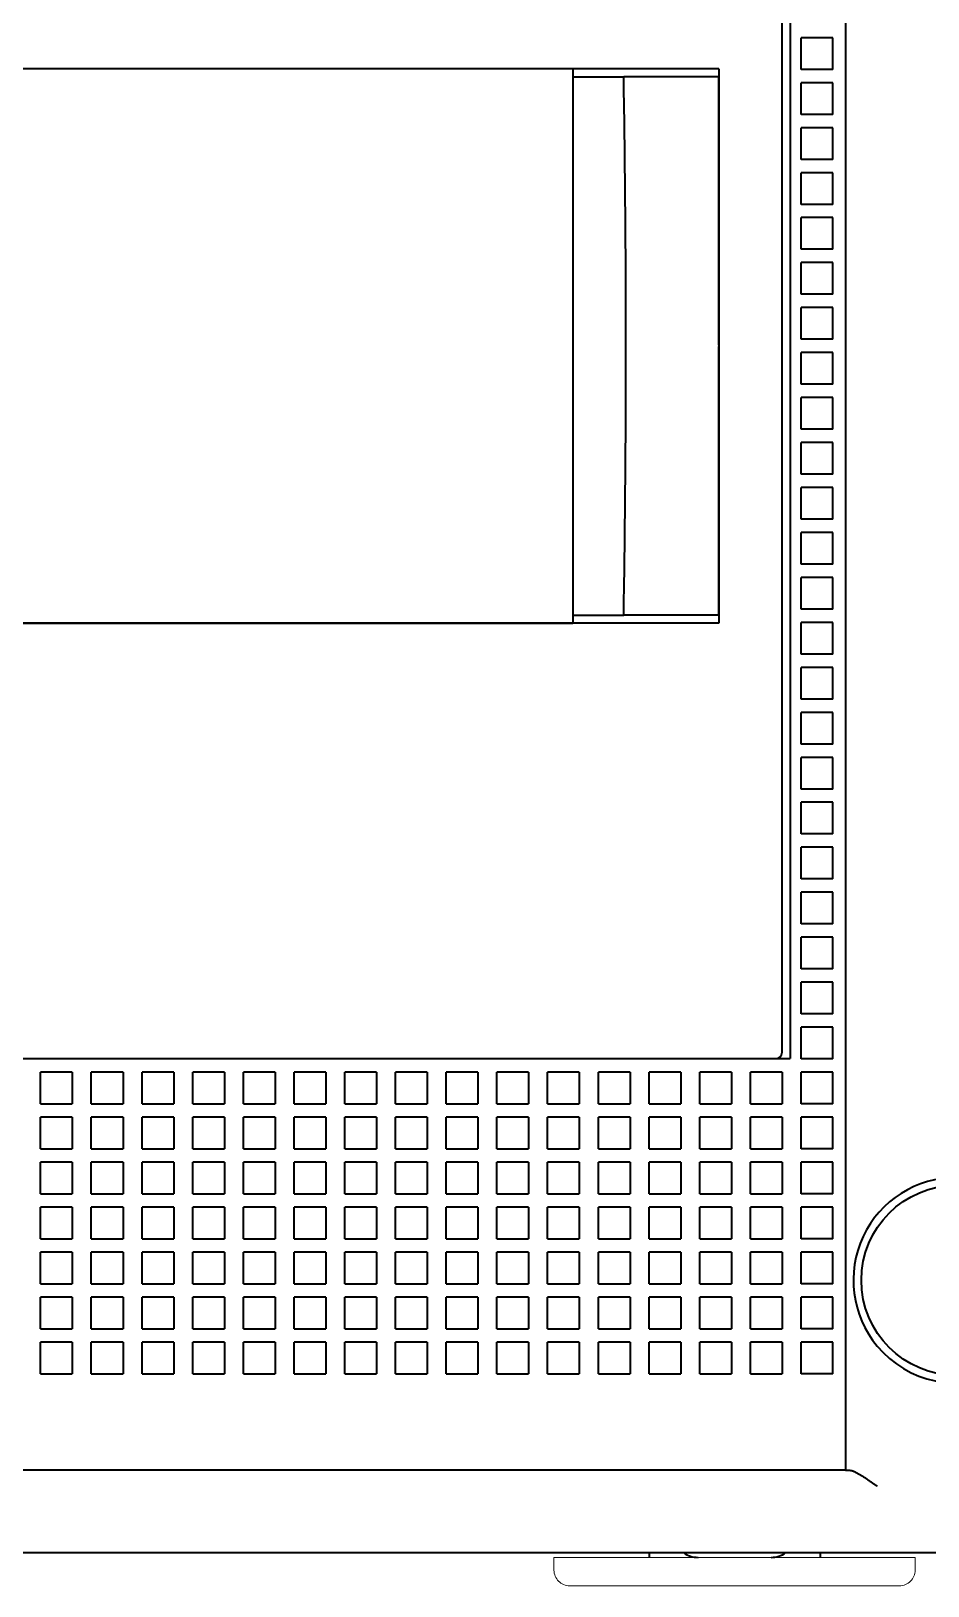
# Model space of a CAD drawing. Header units: millimetres. Extents: x -161 to 18, y -4 to 4.
# Drawn here: x 12.142 to 14.972, y -4.058 to 0.851 of the extents above; entities that cross this region are included whole.
import ezdxf

# ---------------------------------------------------------------- set-up
doc = ezdxf.new("R2010")
doc.units = ezdxf.units.MM
doc.linetypes.add('DASHSPACE', pattern=[30, 12, -18])

msp = doc.modelspace()

# ---------------------------------------------------------------- linework, layer by layer
at = {"color": 7, "lineweight": 35}
for p, q in [((14.7122, 3.1566), (14.7122, -3.4434)), ((14.5372, 2.1066), (14.5372, -2.3934)), ((14.5122, -2.3037), (14.5122, 2.0169)), ((14.3122, 0.7316), (10.7451, 0.7316)), ((10.7451, -1.0184), (13.8522, -1.0184)), ((14.3122, -1.0184), (10.7451, -1.0184)), ((10.4322, -2.3934), (14.4922, -2.3934)), ((14.7122, -3.6934), (10.2122, -3.6934)), ((7.0322, -3.9534), (16.5922, -3.9534))]:
    msp.add_line(p, q, dxfattribs=at)
at = {"color": 7, "lineweight": 35, "ltscale": 0.025}
for p, q in [((14.5722, 0.7296), (14.5722, 0.8296)), ((14.6722, 0.8296), (14.5722, 0.8296)), ((14.6722, 0.7296), (14.6722, 0.8296)), ((14.6722, 0.7296), (14.5722, 0.7296)), ((14.5722, 0.5876), (14.5722, 0.6876)), ((14.6722, 0.6876), (14.5722, 0.6876)), ((14.6722, 0.5876), (14.6722, 0.6876)), ((14.6722, 0.5876), (14.5722, 0.5876)), ((14.5722, 0.4456), (14.5722, 0.5456)), ((14.6722, 0.5456), (14.5722, 0.5456)), ((14.6722, 0.4456), (14.6722, 0.5456)), ((14.6722, 0.4456), (14.5722, 0.4456)), ((14.5722, 0.3036), (14.5722, 0.4036)), ((14.6722, 0.4036), (14.5722, 0.4036)), ((14.6722, 0.3036), (14.6722, 0.4036)), ((14.6722, 0.3036), (14.5722, 0.3036)), ((14.5722, 0.1616), (14.5722, 0.2616)), ((14.6722, 0.2616), (14.5722, 0.2616)), ((14.6722, 0.1616), (14.6722, 0.2616)), ((14.6722, 0.1616), (14.5722, 0.1616)), ((14.5722, 0.0196), (14.5722, 0.1196)), ((14.6722, 0.1196), (14.5722, 0.1196)), ((14.6722, 0.0196), (14.6722, 0.1196)), ((14.6722, 0.0196), (14.5722, 0.0196)), ((14.5722, -0.1224), (14.5722, -0.0224)), ((14.6722, -0.0224), (14.5722, -0.0224)), ((14.6722, -0.1224), (14.6722, -0.0224)), ((14.6722, -0.1224), (14.5722, -0.1224)), ((14.5722, -0.2644), (14.5722, -0.1644)), ((14.6722, -0.1644), (14.5722, -0.1644)), ((14.6722, -0.2644), (14.6722, -0.1644)), ((14.6722, -0.2644), (14.5722, -0.2644)), ((14.5722, -0.4064), (14.5722, -0.3064)), ((14.6722, -0.3064), (14.5722, -0.3064)), ((14.6722, -0.4064), (14.6722, -0.3064)), ((14.6722, -0.4064), (14.5722, -0.4064)), ((14.5722, -0.5484), (14.5722, -0.4484)), ((14.6722, -0.4484), (14.5722, -0.4484)), ((14.6722, -0.5484), (14.6722, -0.4484)), ((14.6722, -0.5484), (14.5722, -0.5484)), ((14.5722, -0.6904), (14.5722, -0.5904)), ((14.6722, -0.5904), (14.5722, -0.5904)), ((14.6722, -0.6904), (14.6722, -0.5904)), ((14.6722, -0.6904), (14.5722, -0.6904)), ((14.5722, -0.8324), (14.5722, -0.7324)), ((14.6722, -0.7324), (14.5722, -0.7324)), ((14.6722, -0.8324), (14.6722, -0.7324)), ((14.6722, -0.8324), (14.5722, -0.8324)), ((14.5722, -0.9744), (14.5722, -0.8744)), ((14.6722, -0.8744), (14.5722, -0.8744)), ((14.6722, -0.9744), (14.6722, -0.8744)), ((14.6722, -0.9744), (14.5722, -0.9744)), ((14.5722, -1.1164), (14.5722, -1.0164)), ((14.6722, -1.0164), (14.5722, -1.0164)), ((14.6722, -1.1164), (14.6722, -1.0164)), ((14.6722, -1.1164), (14.5722, -1.1164)), ((14.5722, -1.2584), (14.5722, -1.1584)), ((14.6722, -1.1584), (14.5722, -1.1584)), ((14.6722, -1.2584), (14.6722, -1.1584)), ((14.6722, -1.2584), (14.5722, -1.2584)), ((14.5722, -1.4004), (14.5722, -1.3004)), ((14.6722, -1.3004), (14.5722, -1.3004)), ((14.6722, -1.4004), (14.6722, -1.3004)), ((14.6722, -1.4004), (14.5722, -1.4004)), ((14.5722, -1.5424), (14.5722, -1.4424)), ((14.6722, -1.4424), (14.5722, -1.4424)), ((14.6722, -1.5424), (14.6722, -1.4424)), ((14.6722, -1.5424), (14.5722, -1.5424)), ((14.5722, -1.6844), (14.5722, -1.5844)), ((14.6722, -1.5844), (14.5722, -1.5844)), ((14.6722, -1.6844), (14.6722, -1.5844)), ((14.6722, -1.6844), (14.5722, -1.6844)), ((14.5722, -1.8264), (14.5722, -1.7264)), ((14.6722, -1.7264), (14.5722, -1.7264)), ((14.6722, -1.8264), (14.6722, -1.7264)), ((14.6722, -1.8264), (14.5722, -1.8264)), ((14.5722, -1.9684), (14.5722, -1.8684)), ((14.6722, -1.8684), (14.5722, -1.8684)), ((14.6722, -1.9684), (14.6722, -1.8684)), ((14.6722, -1.9684), (14.5722, -1.9684)), ((14.5722, -2.1104), (14.5722, -2.0104)), ((14.6722, -2.0104), (14.5722, -2.0104)), ((14.6722, -2.1104), (14.6722, -2.0104)), ((14.6722, -2.1104), (14.5722, -2.1104)), ((14.5722, -2.2524), (14.5722, -2.1524)), ((14.6722, -2.1524), (14.5722, -2.1524)), ((14.6722, -2.2524), (14.6722, -2.1524)), ((14.6722, -2.2524), (14.5722, -2.2524)), ((14.5722, -2.3944), (14.5722, -2.2944)), ((14.6722, -2.2944), (14.5722, -2.2944)), ((14.6722, -2.3944), (14.6722, -2.2944)), ((14.6722, -2.3944), (14.5722, -2.3944)), ((12.2722, -2.4364), (12.1722, -2.4364)), ((12.1722, -2.5364), (12.1722, -2.4364)), ((12.2722, -2.4364), (12.2722, -2.5364)), ((12.4322, -2.4364), (12.3322, -2.4364)), ((12.3322, -2.5364), (12.3322, -2.4364)), ((12.4322, -2.4364), (12.4322, -2.5364)), ((12.5922, -2.4364), (12.4922, -2.4364)), ((12.4922, -2.5364), (12.4922, -2.4364)), ((12.5922, -2.4364), (12.5922, -2.5364)), ((12.7522, -2.4364), (12.6522, -2.4364)), ((12.6522, -2.5364), (12.6522, -2.4364)), ((12.7522, -2.4364), (12.7522, -2.5364)), ((12.9122, -2.4364), (12.8122, -2.4364)), ((12.8122, -2.5364), (12.8122, -2.4364)), ((12.9122, -2.4364), (12.9122, -2.5364)), ((13.0722, -2.4364), (12.9722, -2.4364)), ((12.9722, -2.5364), (12.9722, -2.4364)), ((13.0722, -2.4364), (13.0722, -2.5364)), ((13.2322, -2.4364), (13.1322, -2.4364)), ((13.1322, -2.5364), (13.1322, -2.4364)), ((13.2322, -2.4364), (13.2322, -2.5364)), ((13.3922, -2.4364), (13.2922, -2.4364)), ((13.2922, -2.5364), (13.2922, -2.4364)), ((13.3922, -2.4364), (13.3922, -2.5364)), ((13.5522, -2.4364), (13.4522, -2.4364)), ((13.4522, -2.5364), (13.4522, -2.4364)), ((13.5522, -2.4364), (13.5522, -2.5364)), ((13.7122, -2.4364), (13.6122, -2.4364)), ((13.6122, -2.5364), (13.6122, -2.4364)), ((13.7122, -2.4364), (13.7122, -2.5364)), ((13.8722, -2.4364), (13.7722, -2.4364)), ((13.7722, -2.5364), (13.7722, -2.4364)), ((13.8722, -2.4364), (13.8722, -2.5364)), ((14.0322, -2.4364), (13.9322, -2.4364)), ((13.9322, -2.5364), (13.9322, -2.4364)), ((14.0322, -2.4364), (14.0322, -2.5364)), ((14.1922, -2.4364), (14.0922, -2.4364)), ((14.0922, -2.5364), (14.0922, -2.4364)), ((14.1922, -2.4364), (14.1922, -2.5364)), ((14.3522, -2.4364), (14.2522, -2.4364)), ((14.2522, -2.5364), (14.2522, -2.4364)), ((14.3522, -2.4364), (14.3522, -2.5364)), ((14.5122, -2.4364), (14.4122, -2.4364)), ((14.4122, -2.5364), (14.4122, -2.4364)), ((14.5122, -2.4364), (14.5122, -2.5364)), ((14.5722, -2.5364), (14.5722, -2.4364)), ((14.6722, -2.4364), (14.5722, -2.4364)), ((14.6722, -2.5364), (14.6722, -2.4364)), ((12.1722, -2.5364), (12.2722, -2.5364)), ((12.3322, -2.5364), (12.4322, -2.5364)), ((12.4922, -2.5364), (12.5922, -2.5364)), ((12.6522, -2.5364), (12.7522, -2.5364)), ((12.8122, -2.5364), (12.9122, -2.5364)), ((12.9722, -2.5364), (13.0722, -2.5364)), ((13.1322, -2.5364), (13.2322, -2.5364)), ((13.2922, -2.5364), (13.3922, -2.5364)), ((13.4522, -2.5364), (13.5522, -2.5364)), ((13.6122, -2.5364), (13.7122, -2.5364)), ((13.7722, -2.5364), (13.8722, -2.5364)), ((13.9322, -2.5364), (14.0322, -2.5364)), ((14.0922, -2.5364), (14.1922, -2.5364)), ((14.2522, -2.5364), (14.3522, -2.5364)), ((14.4122, -2.5364), (14.5122, -2.5364)), ((14.6722, -2.5364), (14.5722, -2.5364)), ((12.2722, -2.5784), (12.1722, -2.5784)), ((12.1722, -2.6784), (12.1722, -2.5784)), ((12.2722, -2.5784), (12.2722, -2.6784)), ((12.4322, -2.5784), (12.3322, -2.5784)), ((12.3322, -2.6784), (12.3322, -2.5784)), ((12.4322, -2.5784), (12.4322, -2.6784)), ((12.5922, -2.5784), (12.4922, -2.5784)), ((12.4922, -2.6784), (12.4922, -2.5784)), ((12.5922, -2.5784), (12.5922, -2.6784)), ((12.7522, -2.5784), (12.6522, -2.5784)), ((12.6522, -2.6784), (12.6522, -2.5784)), ((12.7522, -2.5784), (12.7522, -2.6784)), ((12.9122, -2.5784), (12.8122, -2.5784)), ((12.8122, -2.6784), (12.8122, -2.5784)), ((12.9122, -2.5784), (12.9122, -2.6784)), ((13.0722, -2.5784), (12.9722, -2.5784)), ((12.9722, -2.6784), (12.9722, -2.5784)), ((13.0722, -2.5784), (13.0722, -2.6784)), ((13.2322, -2.5784), (13.1322, -2.5784)), ((13.1322, -2.6784), (13.1322, -2.5784)), ((13.2322, -2.5784), (13.2322, -2.6784)), ((13.3922, -2.5784), (13.2922, -2.5784)), ((13.2922, -2.6784), (13.2922, -2.5784)), ((13.3922, -2.5784), (13.3922, -2.6784)), ((13.5522, -2.5784), (13.4522, -2.5784)), ((13.4522, -2.6784), (13.4522, -2.5784)), ((13.5522, -2.5784), (13.5522, -2.6784)), ((13.7122, -2.5784), (13.6122, -2.5784)), ((13.6122, -2.6784), (13.6122, -2.5784)), ((13.7122, -2.5784), (13.7122, -2.6784)), ((13.8722, -2.5784), (13.7722, -2.5784)), ((13.7722, -2.6784), (13.7722, -2.5784)), ((13.8722, -2.5784), (13.8722, -2.6784)), ((14.0322, -2.5784), (13.9322, -2.5784)), ((13.9322, -2.6784), (13.9322, -2.5784)), ((14.0322, -2.5784), (14.0322, -2.6784)), ((14.1922, -2.5784), (14.0922, -2.5784)), ((14.0922, -2.6784), (14.0922, -2.5784)), ((14.1922, -2.5784), (14.1922, -2.6784)), ((14.3522, -2.5784), (14.2522, -2.5784)), ((14.2522, -2.6784), (14.2522, -2.5784)), ((14.3522, -2.5784), (14.3522, -2.6784)), ((14.5122, -2.5784), (14.4122, -2.5784)), ((14.4122, -2.6784), (14.4122, -2.5784)), ((14.5122, -2.5784), (14.5122, -2.6784)), ((14.5722, -2.6784), (14.5722, -2.5784)), ((14.6722, -2.5784), (14.5722, -2.5784)), ((14.6722, -2.6784), (14.6722, -2.5784)), ((12.1722, -2.6784), (12.2722, -2.6784)), ((12.3322, -2.6784), (12.4322, -2.6784)), ((12.4922, -2.6784), (12.5922, -2.6784)), ((12.6522, -2.6784), (12.7522, -2.6784)), ((12.8122, -2.6784), (12.9122, -2.6784)), ((12.9722, -2.6784), (13.0722, -2.6784)), ((13.1322, -2.6784), (13.2322, -2.6784)), ((13.2922, -2.6784), (13.3922, -2.6784)), ((13.4522, -2.6784), (13.5522, -2.6784)), ((13.6122, -2.6784), (13.7122, -2.6784)), ((13.7722, -2.6784), (13.8722, -2.6784)), ((13.9322, -2.6784), (14.0322, -2.6784)), ((14.0922, -2.6784), (14.1922, -2.6784)), ((14.2522, -2.6784), (14.3522, -2.6784)), ((14.4122, -2.6784), (14.5122, -2.6784)), ((14.6722, -2.6784), (14.5722, -2.6784)), ((12.2722, -2.7204), (12.1722, -2.7204)), ((12.1722, -2.8204), (12.1722, -2.7204)), ((12.2722, -2.7204), (12.2722, -2.8204)), ((12.4322, -2.7204), (12.3322, -2.7204)), ((12.3322, -2.8204), (12.3322, -2.7204)), ((12.4322, -2.7204), (12.4322, -2.8204)), ((12.5922, -2.7204), (12.4922, -2.7204)), ((12.4922, -2.8204), (12.4922, -2.7204)), ((12.5922, -2.7204), (12.5922, -2.8204)), ((12.7522, -2.7204), (12.6522, -2.7204)), ((12.6522, -2.8204), (12.6522, -2.7204)), ((12.7522, -2.7204), (12.7522, -2.8204)), ((12.9122, -2.7204), (12.8122, -2.7204)), ((12.8122, -2.8204), (12.8122, -2.7204)), ((12.9122, -2.7204), (12.9122, -2.8204)), ((13.0722, -2.7204), (12.9722, -2.7204)), ((12.9722, -2.8204), (12.9722, -2.7204)), ((13.0722, -2.7204), (13.0722, -2.8204)), ((13.2322, -2.7204), (13.1322, -2.7204)), ((13.1322, -2.8204), (13.1322, -2.7204)), ((13.2322, -2.7204), (13.2322, -2.8204)), ((13.3922, -2.7204), (13.2922, -2.7204)), ((13.2922, -2.8204), (13.2922, -2.7204)), ((13.3922, -2.7204), (13.3922, -2.8204)), ((13.5522, -2.7204), (13.4522, -2.7204)), ((13.4522, -2.8204), (13.4522, -2.7204)), ((13.5522, -2.7204), (13.5522, -2.8204)), ((13.7122, -2.7204), (13.6122, -2.7204)), ((13.6122, -2.8204), (13.6122, -2.7204)), ((13.7122, -2.7204), (13.7122, -2.8204)), ((13.8722, -2.7204), (13.7722, -2.7204)), ((13.7722, -2.8204), (13.7722, -2.7204)), ((13.8722, -2.7204), (13.8722, -2.8204)), ((14.0322, -2.7204), (13.9322, -2.7204)), ((13.9322, -2.8204), (13.9322, -2.7204)), ((14.0322, -2.7204), (14.0322, -2.8204)), ((14.1922, -2.7204), (14.0922, -2.7204)), ((14.0922, -2.8204), (14.0922, -2.7204)), ((14.1922, -2.7204), (14.1922, -2.8204)), ((14.3522, -2.7204), (14.2522, -2.7204)), ((14.2522, -2.8204), (14.2522, -2.7204)), ((14.3522, -2.7204), (14.3522, -2.8204)), ((14.5122, -2.7204), (14.4122, -2.7204)), ((14.4122, -2.8204), (14.4122, -2.7204)), ((14.5122, -2.7204), (14.5122, -2.8204)), ((14.5722, -2.8204), (14.5722, -2.7204)), ((14.6722, -2.7204), (14.5722, -2.7204)), ((14.6722, -2.8204), (14.6722, -2.7204)), ((12.1722, -2.8204), (12.2722, -2.8204)), ((12.3322, -2.8204), (12.4322, -2.8204)), ((12.4922, -2.8204), (12.5922, -2.8204)), ((12.6522, -2.8204), (12.7522, -2.8204)), ((12.8122, -2.8204), (12.9122, -2.8204)), ((12.9722, -2.8204), (13.0722, -2.8204)), ((13.1322, -2.8204), (13.2322, -2.8204)), ((13.2922, -2.8204), (13.3922, -2.8204)), ((13.4522, -2.8204), (13.5522, -2.8204)), ((13.6122, -2.8204), (13.7122, -2.8204)), ((13.7722, -2.8204), (13.8722, -2.8204)), ((13.9322, -2.8204), (14.0322, -2.8204)), ((14.0922, -2.8204), (14.1922, -2.8204)), ((14.2522, -2.8204), (14.3522, -2.8204)), ((14.4122, -2.8204), (14.5122, -2.8204)), ((14.6722, -2.8204), (14.5722, -2.8204)), ((12.2722, -2.8624), (12.1722, -2.8624)), ((12.1722, -2.9624), (12.1722, -2.8624)), ((12.2722, -2.8624), (12.2722, -2.9624)), ((12.4322, -2.8624), (12.3322, -2.8624)), ((12.3322, -2.9624), (12.3322, -2.8624)), ((12.4322, -2.8624), (12.4322, -2.9624)), ((12.5922, -2.8624), (12.4922, -2.8624)), ((12.4922, -2.9624), (12.4922, -2.8624)), ((12.5922, -2.8624), (12.5922, -2.9624)), ((12.7522, -2.8624), (12.6522, -2.8624)), ((12.6522, -2.9624), (12.6522, -2.8624)), ((12.7522, -2.8624), (12.7522, -2.9624)), ((12.9122, -2.8624), (12.8122, -2.8624)), ((12.8122, -2.9624), (12.8122, -2.8624)), ((12.9122, -2.8624), (12.9122, -2.9624)), ((13.0722, -2.8624), (12.9722, -2.8624)), ((12.9722, -2.9624), (12.9722, -2.8624)), ((13.0722, -2.8624), (13.0722, -2.9624)), ((13.2322, -2.8624), (13.1322, -2.8624)), ((13.1322, -2.9624), (13.1322, -2.8624)), ((13.2322, -2.8624), (13.2322, -2.9624)), ((13.3922, -2.8624), (13.2922, -2.8624)), ((13.2922, -2.9624), (13.2922, -2.8624)), ((13.3922, -2.8624), (13.3922, -2.9624)), ((13.5522, -2.8624), (13.4522, -2.8624)), ((13.4522, -2.9624), (13.4522, -2.8624)), ((13.5522, -2.8624), (13.5522, -2.9624)), ((13.7122, -2.8624), (13.6122, -2.8624)), ((13.6122, -2.9624), (13.6122, -2.8624)), ((13.7122, -2.8624), (13.7122, -2.9624)), ((13.8722, -2.8624), (13.7722, -2.8624)), ((13.7722, -2.9624), (13.7722, -2.8624)), ((13.8722, -2.8624), (13.8722, -2.9624)), ((14.0322, -2.8624), (13.9322, -2.8624)), ((13.9322, -2.9624), (13.9322, -2.8624)), ((14.0322, -2.8624), (14.0322, -2.9624)), ((14.1922, -2.8624), (14.0922, -2.8624)), ((14.0922, -2.9624), (14.0922, -2.8624)), ((14.1922, -2.8624), (14.1922, -2.9624)), ((14.3522, -2.8624), (14.2522, -2.8624)), ((14.2522, -2.9624), (14.2522, -2.8624)), ((14.3522, -2.8624), (14.3522, -2.9624)), ((14.5122, -2.8624), (14.4122, -2.8624)), ((14.4122, -2.9624), (14.4122, -2.8624)), ((14.5122, -2.8624), (14.5122, -2.9624)), ((14.5722, -2.9624), (14.5722, -2.8624)), ((14.6722, -2.8624), (14.5722, -2.8624)), ((14.6722, -2.9624), (14.6722, -2.8624)), ((12.1722, -2.9624), (12.2722, -2.9624)), ((12.3322, -2.9624), (12.4322, -2.9624)), ((12.4922, -2.9624), (12.5922, -2.9624)), ((12.6522, -2.9624), (12.7522, -2.9624)), ((12.8122, -2.9624), (12.9122, -2.9624)), ((12.9722, -2.9624), (13.0722, -2.9624)), ((13.1322, -2.9624), (13.2322, -2.9624)), ((13.2922, -2.9624), (13.3922, -2.9624)), ((13.4522, -2.9624), (13.5522, -2.9624)), ((13.6122, -2.9624), (13.7122, -2.9624)), ((13.7722, -2.9624), (13.8722, -2.9624)), ((13.9322, -2.9624), (14.0322, -2.9624)), ((14.0922, -2.9624), (14.1922, -2.9624)), ((14.2522, -2.9624), (14.3522, -2.9624)), ((14.4122, -2.9624), (14.5122, -2.9624)), ((14.6722, -2.9624), (14.5722, -2.9624)), ((12.2722, -3.0044), (12.1722, -3.0044)), ((12.1722, -3.1044), (12.1722, -3.0044)), ((12.2722, -3.0044), (12.2722, -3.1044)), ((12.4322, -3.0044), (12.3322, -3.0044)), ((12.3322, -3.1044), (12.3322, -3.0044)), ((12.4322, -3.0044), (12.4322, -3.1044)), ((12.5922, -3.0044), (12.4922, -3.0044)), ((12.4922, -3.1044), (12.4922, -3.0044)), ((12.5922, -3.0044), (12.5922, -3.1044)), ((12.7522, -3.0044), (12.6522, -3.0044)), ((12.6522, -3.1044), (12.6522, -3.0044)), ((12.7522, -3.0044), (12.7522, -3.1044)), ((12.9122, -3.0044), (12.8122, -3.0044)), ((12.8122, -3.1044), (12.8122, -3.0044)), ((12.9122, -3.0044), (12.9122, -3.1044)), ((13.0722, -3.0044), (12.9722, -3.0044)), ((12.9722, -3.1044), (12.9722, -3.0044)), ((13.0722, -3.0044), (13.0722, -3.1044)), ((13.2322, -3.0044), (13.1322, -3.0044)), ((13.1322, -3.1044), (13.1322, -3.0044)), ((13.2322, -3.0044), (13.2322, -3.1044)), ((13.3922, -3.0044), (13.2922, -3.0044)), ((13.2922, -3.1044), (13.2922, -3.0044)), ((13.3922, -3.0044), (13.3922, -3.1044)), ((13.5522, -3.0044), (13.4522, -3.0044)), ((13.4522, -3.1044), (13.4522, -3.0044)), ((13.5522, -3.0044), (13.5522, -3.1044)), ((13.7122, -3.0044), (13.6122, -3.0044)), ((13.6122, -3.1044), (13.6122, -3.0044)), ((13.7122, -3.0044), (13.7122, -3.1044)), ((13.8722, -3.0044), (13.7722, -3.0044)), ((13.7722, -3.1044), (13.7722, -3.0044)), ((13.8722, -3.0044), (13.8722, -3.1044)), ((14.0322, -3.0044), (13.9322, -3.0044)), ((13.9322, -3.1044), (13.9322, -3.0044)), ((14.0322, -3.0044), (14.0322, -3.1044)), ((14.1922, -3.0044), (14.0922, -3.0044)), ((14.0922, -3.1044), (14.0922, -3.0044)), ((14.1922, -3.0044), (14.1922, -3.1044)), ((14.3522, -3.0044), (14.2522, -3.0044)), ((14.2522, -3.1044), (14.2522, -3.0044)), ((14.3522, -3.0044), (14.3522, -3.1044)), ((14.5122, -3.0044), (14.4122, -3.0044)), ((14.4122, -3.1044), (14.4122, -3.0044)), ((14.5122, -3.0044), (14.5122, -3.1044)), ((14.5722, -3.1044), (14.5722, -3.0044)), ((14.6722, -3.0044), (14.5722, -3.0044)), ((14.6722, -3.1044), (14.6722, -3.0044)), ((12.1722, -3.1044), (12.2722, -3.1044)), ((12.3322, -3.1044), (12.4322, -3.1044)), ((12.4922, -3.1044), (12.5922, -3.1044)), ((12.6522, -3.1044), (12.7522, -3.1044)), ((12.8122, -3.1044), (12.9122, -3.1044)), ((12.9722, -3.1044), (13.0722, -3.1044)), ((13.1322, -3.1044), (13.2322, -3.1044)), ((13.2922, -3.1044), (13.3922, -3.1044)), ((13.4522, -3.1044), (13.5522, -3.1044)), ((13.6122, -3.1044), (13.7122, -3.1044)), ((13.7722, -3.1044), (13.8722, -3.1044)), ((13.9322, -3.1044), (14.0322, -3.1044)), ((14.0922, -3.1044), (14.1922, -3.1044)), ((14.2522, -3.1044), (14.3522, -3.1044)), ((14.4122, -3.1044), (14.5122, -3.1044)), ((14.6722, -3.1044), (14.5722, -3.1044)), ((12.2722, -3.1464), (12.1722, -3.1464)), ((12.1722, -3.2464), (12.1722, -3.1464)), ((12.2722, -3.1464), (12.2722, -3.2464)), ((12.4322, -3.1464), (12.3322, -3.1464)), ((12.3322, -3.2464), (12.3322, -3.1464)), ((12.4322, -3.1464), (12.4322, -3.2464)), ((12.5922, -3.1464), (12.4922, -3.1464)), ((12.4922, -3.2464), (12.4922, -3.1464)), ((12.5922, -3.1464), (12.5922, -3.2464)), ((12.7522, -3.1464), (12.6522, -3.1464)), ((12.6522, -3.2464), (12.6522, -3.1464)), ((12.7522, -3.1464), (12.7522, -3.2464)), ((12.9122, -3.1464), (12.8122, -3.1464)), ((12.8122, -3.2464), (12.8122, -3.1464)), ((12.9122, -3.1464), (12.9122, -3.2464)), ((13.0722, -3.1464), (12.9722, -3.1464)), ((12.9722, -3.2464), (12.9722, -3.1464)), ((13.0722, -3.1464), (13.0722, -3.2464)), ((13.2322, -3.1464), (13.1322, -3.1464)), ((13.1322, -3.2464), (13.1322, -3.1464)), ((13.2322, -3.1464), (13.2322, -3.2464)), ((13.3922, -3.1464), (13.2922, -3.1464)), ((13.2922, -3.2464), (13.2922, -3.1464)), ((13.3922, -3.1464), (13.3922, -3.2464)), ((13.5522, -3.1464), (13.4522, -3.1464)), ((13.4522, -3.2464), (13.4522, -3.1464)), ((13.5522, -3.1464), (13.5522, -3.2464)), ((13.7122, -3.1464), (13.6122, -3.1464)), ((13.6122, -3.2464), (13.6122, -3.1464)), ((13.7122, -3.1464), (13.7122, -3.2464)), ((13.8722, -3.1464), (13.7722, -3.1464)), ((13.7722, -3.2464), (13.7722, -3.1464)), ((13.8722, -3.1464), (13.8722, -3.2464)), ((14.0322, -3.1464), (13.9322, -3.1464)), ((13.9322, -3.2464), (13.9322, -3.1464)), ((14.0322, -3.1464), (14.0322, -3.2464)), ((14.1922, -3.1464), (14.0922, -3.1464)), ((14.0922, -3.2464), (14.0922, -3.1464)), ((14.1922, -3.1464), (14.1922, -3.2464)), ((14.3522, -3.1464), (14.2522, -3.1464)), ((14.2522, -3.2464), (14.2522, -3.1464)), ((14.3522, -3.1464), (14.3522, -3.2464)), ((14.5122, -3.1464), (14.4122, -3.1464)), ((14.4122, -3.2464), (14.4122, -3.1464)), ((14.5122, -3.1464), (14.5122, -3.2464)), ((14.5722, -3.2464), (14.5722, -3.1464)), ((14.6722, -3.1464), (14.5722, -3.1464)), ((14.6722, -3.2464), (14.6722, -3.1464)), ((12.1722, -3.2464), (12.2722, -3.2464)), ((12.2722, -3.2884), (12.1722, -3.2884)), ((12.1722, -3.3884), (12.1722, -3.2884)), ((12.2722, -3.2884), (12.2722, -3.3884)), ((12.3322, -3.2464), (12.4322, -3.2464)), ((12.4322, -3.2884), (12.3322, -3.2884)), ((12.3322, -3.3884), (12.3322, -3.2884)), ((12.4322, -3.2884), (12.4322, -3.3884)), ((12.4922, -3.2464), (12.5922, -3.2464)), ((12.5922, -3.2884), (12.4922, -3.2884)), ((12.4922, -3.3884), (12.4922, -3.2884)), ((12.5922, -3.2884), (12.5922, -3.3884)), ((12.6522, -3.2464), (12.7522, -3.2464)), ((12.7522, -3.2884), (12.6522, -3.2884)), ((12.6522, -3.3884), (12.6522, -3.2884)), ((12.7522, -3.2884), (12.7522, -3.3884)), ((12.8122, -3.2464), (12.9122, -3.2464)), ((12.9122, -3.2884), (12.8122, -3.2884)), ((12.8122, -3.3884), (12.8122, -3.2884)), ((12.9122, -3.2884), (12.9122, -3.3884)), ((12.9722, -3.2464), (13.0722, -3.2464)), ((13.0722, -3.2884), (12.9722, -3.2884)), ((12.9722, -3.3884), (12.9722, -3.2884)), ((13.0722, -3.2884), (13.0722, -3.3884)), ((13.1322, -3.2464), (13.2322, -3.2464)), ((13.2322, -3.2884), (13.1322, -3.2884)), ((13.1322, -3.3884), (13.1322, -3.2884)), ((13.2322, -3.2884), (13.2322, -3.3884)), ((13.2922, -3.2464), (13.3922, -3.2464)), ((13.3922, -3.2884), (13.2922, -3.2884)), ((13.2922, -3.3884), (13.2922, -3.2884)), ((13.3922, -3.2884), (13.3922, -3.3884)), ((13.4522, -3.2464), (13.5522, -3.2464)), ((13.5522, -3.2884), (13.4522, -3.2884)), ((13.4522, -3.3884), (13.4522, -3.2884)), ((13.5522, -3.2884), (13.5522, -3.3884)), ((13.6122, -3.2464), (13.7122, -3.2464)), ((13.7122, -3.2884), (13.6122, -3.2884)), ((13.6122, -3.3884), (13.6122, -3.2884)), ((13.7122, -3.2884), (13.7122, -3.3884)), ((13.7722, -3.2464), (13.8722, -3.2464)), ((13.8722, -3.2884), (13.7722, -3.2884)), ((13.7722, -3.3884), (13.7722, -3.2884)), ((13.8722, -3.2884), (13.8722, -3.3884)), ((13.9322, -3.2464), (14.0322, -3.2464)), ((14.0322, -3.2884), (13.9322, -3.2884)), ((13.9322, -3.3884), (13.9322, -3.2884)), ((14.0322, -3.2884), (14.0322, -3.3884)), ((14.0922, -3.2464), (14.1922, -3.2464)), ((14.1922, -3.2884), (14.0922, -3.2884)), ((14.0922, -3.3884), (14.0922, -3.2884)), ((14.1922, -3.2884), (14.1922, -3.3884)), ((14.2522, -3.2464), (14.3522, -3.2464)), ((14.3522, -3.2884), (14.2522, -3.2884)), ((14.2522, -3.3884), (14.2522, -3.2884)), ((14.3522, -3.2884), (14.3522, -3.3884)), ((14.4122, -3.2464), (14.5122, -3.2464)), ((14.5122, -3.2884), (14.4122, -3.2884)), ((14.4122, -3.3884), (14.4122, -3.2884)), ((14.5122, -3.2884), (14.5122, -3.3884)), ((14.6722, -3.2464), (14.5722, -3.2464)), ((14.5722, -3.3884), (14.5722, -3.2884)), ((14.6722, -3.2884), (14.5722, -3.2884)), ((14.6722, -3.3884), (14.6722, -3.2884)), ((12.1722, -3.3884), (12.2722, -3.3884)), ((12.3322, -3.3884), (12.4322, -3.3884)), ((12.4922, -3.3884), (12.5922, -3.3884)), ((12.6522, -3.3884), (12.7522, -3.3884)), ((12.8122, -3.3884), (12.9122, -3.3884)), ((12.9722, -3.3884), (13.0722, -3.3884)), ((13.1322, -3.3884), (13.2322, -3.3884)), ((13.2922, -3.3884), (13.3922, -3.3884)), ((13.4522, -3.3884), (13.5522, -3.3884)), ((13.6122, -3.3884), (13.7122, -3.3884)), ((13.7722, -3.3884), (13.8722, -3.3884)), ((13.9322, -3.3884), (14.0322, -3.3884)), ((14.0922, -3.3884), (14.1922, -3.3884)), ((14.2522, -3.3884), (14.3522, -3.3884)), ((14.4122, -3.3884), (14.5122, -3.3884)), ((14.6722, -3.3884), (14.5722, -3.3884))]:
    msp.add_line(p, q, dxfattribs=at)
at = {"color": 7, "lineweight": 35, "ltscale": 0.00625}
for p, q in [((13.8522, 0.7316), (13.8522, 0.7066)), ((13.8522, -0.9934), (13.8522, -1.0184))]:
    msp.add_line(p, q, dxfattribs=at)
at = {"color": 7, "lineweight": 35, "ltscale": 0.425}
msp.add_line((13.8522, 0.7066), (13.8522, -0.9934), dxfattribs=at)
at = {"color": 7, "lineweight": 35, "ltscale": 0.040033}
for p, q in [((13.8522, 0.7066), (14.0123, 0.7066)), ((13.8522, -0.9934), (14.0123, -0.9934))]:
    msp.add_line(p, q, dxfattribs=at)
at = {"color": 7, "lineweight": 35, "ltscale": 0.074967}
for p, q in [((14.3122, 0.7066), (14.0123, 0.7066)), ((14.3122, -0.9934), (14.0123, -0.9934))]:
    msp.add_line(p, q, dxfattribs=at)
at = {"color": 7, "lineweight": 35, "ltscale": 0.4375}
msp.add_line((14.3122, 0.7316), (14.3122, -1.0184), dxfattribs=at)
at = {"color": 7, "lineweight": 35, "ltscale": 0.21197}
for p, q in [((14.3122, -0.1413), (14.3122, 0.7066)), ((14.3122, -0.9934), (14.3122, -0.1455))]:
    msp.add_line(p, q, dxfattribs=at)
at = {"color": 7, "lineweight": 35, "ltscale": 0.001061}
for p, q in [((14.0195, -0.1455), (14.0195, -0.1413)), ((14.3122, -0.1413), (14.3122, -0.1455))]:
    msp.add_line(p, q, dxfattribs=at)
at = {"color": 7, "lineweight": 35, "ltscale": 0.017437}
msp.add_line((14.5122, -2.3734), (14.5122, -2.3037), dxfattribs=at)
at = {"color": 7, "lineweight": 35, "ltscale": 0.011229}
msp.add_line((14.4923, -2.3934), (14.5372, -2.3934), dxfattribs=at)
at = {"color": 7, "lineweight": 35, "ltscale": 0.0625}
msp.add_line((14.7122, -3.4434), (14.7122, -3.6934), dxfattribs=at)
at = {"color": 7, "lineweight": 35, "ltscale": 0.003349}
msp.add_line((14.7122, -3.6934), (14.7256, -3.6934), dxfattribs=at)
at = {"color": 7, "linetype": 'DASHSPACE', "lineweight": 13, "ltscale": 0.0375}
for p, q in [((13.7922, -3.9684), (13.9422, -3.9684)), ((14.7822, -3.9684), (14.9322, -3.9684))]:
    msp.add_line(p, q, dxfattribs=at)
at = {"color": 7, "linetype": 'DASHSPACE', "lineweight": 13, "ltscale": 0.01}
for p, q in [((13.7922, -3.9684), (13.7922, -4.0084)), ((14.9322, -3.9684), (14.9322, -4.0084))]:
    msp.add_line(p, q, dxfattribs=at)
at = {"color": 7, "linetype": 'DASHSPACE', "lineweight": 13, "ltscale": 0.21}
for p, q in [((14.7822, -3.9684), (13.9422, -3.9684)), ((13.9422, -4.0584), (14.7822, -4.0584))]:
    msp.add_line(p, q, dxfattribs=at)
at = {"color": 7, "lineweight": 35, "ltscale": 0.00375}
for p, q in [((14.0922, -3.9534), (14.0922, -3.9684)), ((14.6322, -3.9534), (14.6322, -3.9684))]:
    msp.add_line(p, q, dxfattribs=at)
at = {"color": 7, "linetype": 'DASHSPACE', "lineweight": 13, "ltscale": 0.025}
for p, q in [((13.8422, -4.0584), (13.9422, -4.0584)), ((14.7822, -4.0584), (14.8822, -4.0584))]:
    msp.add_line(p, q, dxfattribs=at)
at = {"color": 7, "lineweight": 35}
msp.add_circle((15.0622, -3.0934), 0.3, dxfattribs=at)
for centre, radius, start, end in [((-36.3666, -0.1432), 50.386, 0.00219, 0.96639), ((-36.3666, -0.1436), 50.386, 359.03361, 359.99781), ((14.4922, -2.3734), 0.02, 270, 0), ((15.0622, -3.0934), 0.325, 90, 219.7151), ((15.0622, -3.0934), 0.325, 219.7151, 90), ((14.2472, -3.8884), 0.08, 234.3418, 270), ((14.4772, -3.8884), 0.08, 270, 305.6582)]:
    msp.add_arc(centre, radius, start, end, dxfattribs=at)
at = {"color": 7, "linetype": 'DASHSPACE', "lineweight": 13}
for centre, start, end in [((13.8422, -4.0084), 180, 270), ((14.8822, -4.0084), 270, 0)]:
    msp.add_arc(centre, 0.05, start, end, dxfattribs=at)
at = {"color": 7, "lineweight": 35}
msp.add_open_spline([(14.7256, -3.6934), (14.7265, -3.6934), (14.7283, -3.6936), (14.7312, -3.6941), (14.7343, -3.695), (14.7375, -3.6962), (14.7409, -3.6976), (14.7443, -3.6992), (14.7479, -3.7011), (14.7516, -3.703), (14.7553, -3.7052), (14.7592, -3.7075), (14.763, -3.7099), (14.767, -3.7124), (14.771, -3.7149), (14.775, -3.7176), (14.779, -3.7203), (14.7831, -3.7231), (14.7872, -3.7259), (14.7914, -3.7288), (14.7955, -3.7316), (14.7997, -3.7346), (14.8038, -3.7375), (14.808, -3.7404), (14.8108, -3.7424), (14.8122, -3.7434)], degree=3, knots=[0, 0, 0, 0, 0.026765, 0.05605, 0.087884, 0.122147, 0.15864, 0.197134, 0.237405, 0.279263, 0.322548, 0.367094, 0.412749, 0.459374, 0.506848, 0.555059, 0.60391, 0.653309, 0.703175, 0.753429, 0.803998, 0.854815, 0.905815, 0.956934, 1.008112, 1.008112, 1.008112, 1.008112], dxfattribs=at)

doc.saveas('drawing.dxf')
